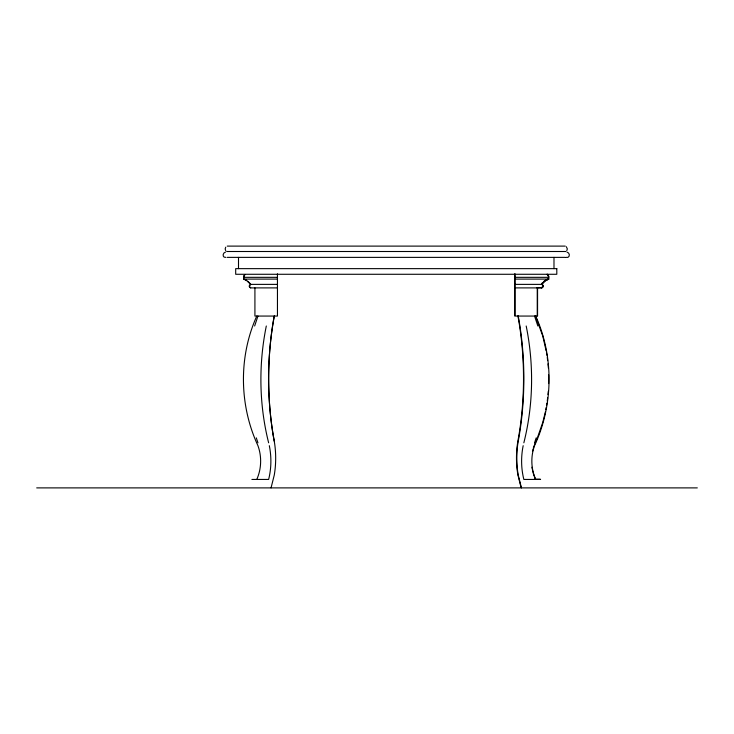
<?xml version="1.0" encoding="UTF-8"?>
<svg xmlns="http://www.w3.org/2000/svg" width="734" height="734" viewBox="0 0 734 734"><rect width="100%" height="100%" fill="white"/><g stroke="black" fill="none" stroke-linecap="round" stroke-linejoin="round"><path stroke-width="1.1" d="M548.647 383.588L548.647 374.817M547.28 401.067L547.619 397.8M547.968 394.534L548.307 391.259M545.775 409.673L546.151 407.526M546.527 405.37L546.903 403.223M266.304 325.997C258.478 364.459 259.056 404.728 268.635 442.813M523.177 445.685C520.911 456.796 521.085 468.43 523.847 479.44L540.582 479.44M523.847 442.813C533.425 404.728 534.003 364.459 526.186 325.997M532.489 451.465L532.994 449.437M542.775 422.38L545.399 411.829M271.048 487.89L274.268 475.081A52.114 26.057 -90 0 0 274.268 441.281A179.591 89.796 90 0 1 274.268 316.06A179.591 89.796 -90 0 0 274.268 441.281M533.251 448.419L534.214 445.455M542.435 423.408L537.811 436.62M254.643 325.997L257.946 316.06M534.545 442.813L536.196 437.849M256.781 316.06C238.467 356.797 239.156 405.241 257.946 445.685C261.891 456.539 261.497 468.888 256.781 479.44M534.6 444.492L537.407 437.62M225.733 247.174L225.155 248.927L225.733 250.689M566.758 250.689L567.336 248.927L566.336 246.716M515.029 287.893L541.793 287.893A1.807 1.807 0 0 0 541.793 284.379L544.894 281.168L548.83 279.094L548.619 276.14L547.142 274.277A3.661 3.661 0 0 1 548.83 277.333L515.029 277.333M541.912 283.544L542.389 282.966A14.01 14.01 0 0 0 541.472 284.141A1.807 1.807 0 0 1 542.701 285.113L541.793 284.379L515.029 284.379M245.028 274.516L243.862 276.14L243.651 279.094A14.102 14.102 0 0 1 246.358 280.342L250.689 284.379A1.807 1.807 0 0 0 250.689 287.893L277.452 287.893M544.564 280.938L543.426 281.893A14.102 14.102 0 0 1 544.564 280.938L545.802 280.104M225.512 252.083C222.384 252.735 222.154 258.029 225.888 257.377M277.452 284.379L250.689 284.379L249.285 286.132L250.689 287.893M541.472 287.664L542.701 286.682A1.807 1.807 0 0 1 541.472 287.664L537.013 287.664M541.793 287.893L543.151 286.535L542.197 284.489M227.237 246.11L565.253 246.11M226.668 251.505L565.822 251.505M227.237 257.377L565.253 257.377M565.969 257.377C569.988 258.588 570.538 252.909 566.978 252.083M277.452 277.333L243.651 277.333A3.661 3.661 0 0 1 244.725 274.791M277.452 279.094L243.651 279.094L246.358 280.342M515.029 279.094L548.83 279.094A14.102 14.102 0 0 0 546.133 280.342M534.967 479.201L540.261 479.201M251.9 479.44L268.635 479.44C271.406 468.43 271.571 456.796 269.314 445.685M36.7 487.89L697.3 487.89M535.71 316.06C554.023 356.797 553.335 405.241 534.535 445.685C530.59 456.539 530.985 468.888 535.71 479.44M535.38 315.831L542.775 336.034L546.151 350.889M535.38 479.201L533.251 473.366M534.545 316.06L537.848 325.997M256.294 437.849L257.946 442.813M521.434 487.89L518.213 475.081A52.114 26.057 90 0 1 518.213 441.281A179.591 89.796 90 0 0 518.213 316.06M521.112 487.651L517.892 474.852A52.114 26.057 90 0 1 517.892 441.051A179.591 89.796 90 0 0 517.892 315.831M532.489 470.32L532.994 472.347M546.527 353.036L546.903 355.192M531.948 467.209L532.306 469.283M547.28 357.339L547.619 360.614M547.968 363.881L548.417 368.239M553.986 257.377L553.986 268.644M537.563 287.893L537.563 316.06L515.029 316.06L515.029 273.81M537.242 287.664L537.242 315.831M514.708 274.048L514.708 315.831M277.452 273.81L277.452 316.06L254.918 316.06L254.918 287.893M238.504 257.377L238.504 268.644M249.285 282.663A14.01 14.01 0 0 1 250.689 284.379M247.597 281.168A14.102 14.102 0 0 1 249.276 282.654M541.793 284.379A14.01 14.01 0 0 1 543.197 282.663A14.102 14.102 0 0 1 544.894 281.168M542.876 285.902L542.83 286.306A1.807 1.807 0 0 0 542.83 285.498L542.876 285.902M547.124 279.415L546.454 279.737A14.102 14.102 0 0 1 547.124 279.415M548.509 278.856L547.812 279.113A14.102 14.102 0 0 1 548.509 278.856M556.803 268.644L235.687 268.644L235.687 274.277L556.803 274.277L556.803 268.644M547.463 274.516L547.133 274.277A3.661 3.661 0 0 1 548.408 276.296L547.436 274.553"/></g></svg>
